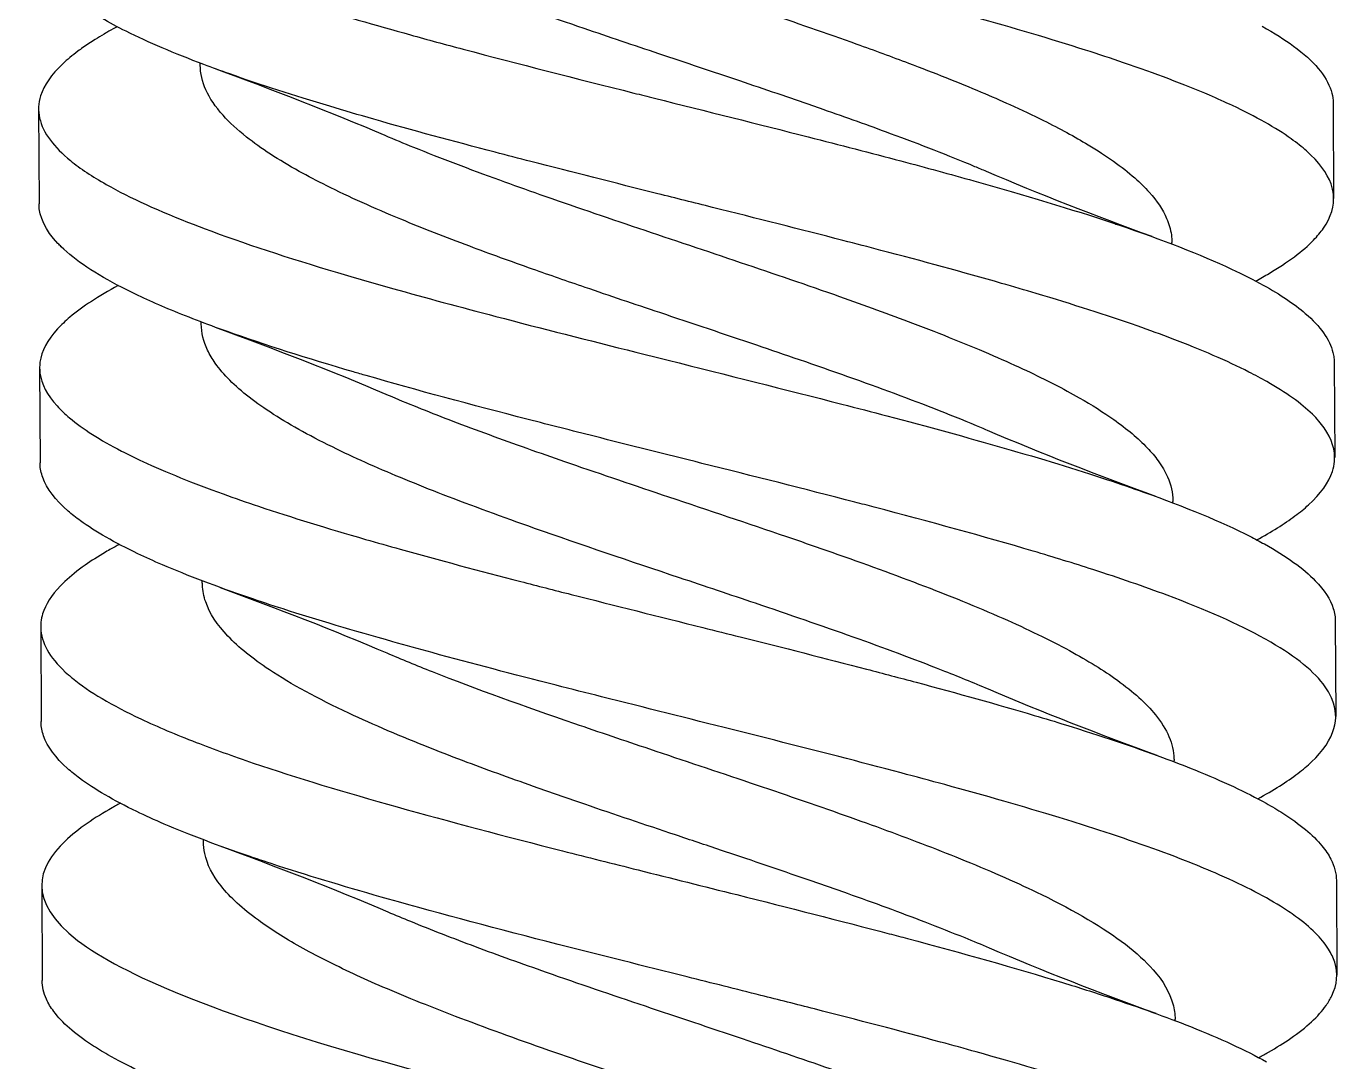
# Model space of a CAD drawing. Header units: millimetres. Extents: x 129 to 6329, y 33 to 3553.
# Drawn here: x 4321.08 to 4341.36, y 2847.15 to 2863.15 of the extents above; entities that cross this region are included whole.
import ezdxf

# ---------------------------------------------------------------- set-up
doc = ezdxf.new("R2010")
doc.units = ezdxf.units.MM
doc.layers.add('vistasIsometricas', color=255, linetype='Continuous')

msp = doc.modelspace()

# ---------------------------------------------------------------- linework, layer by layer
at = {"layer": 'vistasIsometricas', "extrusion": (-0.004614, 0.999989, 7.66e-14)}
for p, q in [((4323.769, 2862.553), (4323.769, 2862.583)), ((4341.272, 2861.954), (4341.278, 2860.49)), ((4321.272, 2861.873), (4321.278, 2860.409)), ((4338.78, 2859.788), (4338.78, 2859.81)), ((4323.785, 2858.553), (4323.785, 2858.583)), ((4341.288, 2857.954), (4341.294, 2856.49)), ((4321.288, 2857.873), (4321.294, 2856.409)), ((4338.796, 2855.788), (4338.796, 2855.81)), ((4323.801, 2854.553), (4323.801, 2854.583)), ((4321.304, 2853.873), (4321.31, 2852.409)), ((4341.304, 2853.954), (4341.31, 2852.49)), ((4338.813, 2851.788), (4338.812, 2851.81)), ((4323.817, 2850.553), (4323.817, 2850.583)), ((4321.32, 2849.873), (4321.326, 2848.409)), ((4341.32, 2849.954), (4341.326, 2848.49)), ((4338.829, 2847.788), (4338.829, 2847.81))]:
    msp.add_line(p, q, dxfattribs=at)
at = {"layer": 'vistasIsometricas'}
for points, knots in [([(4340.074, 2859.217), (4340.146, 2859.256), (4340.215, 2859.295), (4340.572, 2859.506), (4340.802, 2859.677), (4341.027, 2859.91), (4341.078, 2859.971), (4341.239, 2860.205), (4341.291, 2860.378), (4341.269, 2860.605), (4341.257, 2860.661), (4341.177, 2860.886), (4341.051, 2861.056), (4340.789, 2861.288), (4340.71, 2861.351), (4340.382, 2861.585), (4340.077, 2861.756), (4339.601, 2861.98), (4339.483, 2862.033), (4338.968, 2862.254), (4338.523, 2862.422), (4337.842, 2862.655), (4337.645, 2862.72), (4336.908, 2862.955), (4336.331, 2863.126), (4335.545, 2863.346), (4335.366, 2863.396), (4334.573, 2863.612), (4333.939, 2863.778), (4333.022, 2864.012), (4332.752, 2864.081), (4331.805, 2864.32), (4331.122, 2864.49), (4330.246, 2864.71), (4330.05, 2864.759), (4329.189, 2864.977), (4328.535, 2865.145), (4327.681, 2865.372), (4327.463, 2865.431), (4326.63, 2865.658), (4326.041, 2865.827), (4325.307, 2866.052), (4325.129, 2866.108), (4324.434, 2866.332), (4323.956, 2866.501), (4323.378, 2866.729), (4323.234, 2866.789), (4322.705, 2867.019), (4322.37, 2867.188), (4322.009, 2867.414), (4321.928, 2867.469), (4321.623, 2867.694), (4321.457, 2867.863), (4321.321, 2868.094), (4321.293, 2868.156), (4321.256, 2868.281), (4321.246, 2868.345), (4321.246, 2868.409)], [4.366372, 4.366372, 4.366372, 4.366372, 4.389789, 4.389789, 4.49353, 4.49353, 4.530519, 4.530519, 4.635055, 4.635055, 4.66866, 4.66866, 4.772145, 4.772145, 4.81021, 4.81021, 4.915014, 4.915014, 4.947392, 4.947392, 5.050469, 5.050469, 5.090282, 5.090282, 5.195417, 5.195417, 5.22603, 5.22603, 5.32855, 5.32855, 5.370821, 5.370821, 5.476152, 5.476152, 5.506702, 5.506702, 5.610625, 5.610625, 5.646853, 5.646853, 5.751175, 5.751175, 5.785712, 5.785712, 5.889508, 5.889508, 5.926272, 5.926272, 6.030747, 6.030747, 6.064624, 6.064624, 6.168201, 6.168201, 6.205884, 6.205884, 6.244895, 6.244895, 6.244895, 6.244895]), ([(4322.342, 2867.076), (4322.307, 2867.056), (4322.266, 2867.032), (4322.229, 2867.01), (4322.193, 2866.989), (4322.157, 2866.967), (4322.123, 2866.945), (4322.098, 2866.929), (4322.073, 2866.914), (4322.049, 2866.898), (4322.007, 2866.87), (4321.966, 2866.842), (4321.927, 2866.815), (4321.805, 2866.728), (4321.699, 2866.641), (4321.609, 2866.555), (4321.49, 2866.439), (4321.4, 2866.323), (4321.341, 2866.208), (4321.312, 2866.151), (4321.29, 2866.095), (4321.276, 2866.038), (4321.233, 2865.865), (4321.259, 2865.693), (4321.353, 2865.521), (4321.446, 2865.353), (4321.605, 2865.184), (4321.825, 2865.017), (4321.904, 2864.957), (4321.991, 2864.897), (4322.085, 2864.837), (4322.446, 2864.609), (4322.918, 2864.382), (4323.483, 2864.156), (4323.604, 2864.108), (4323.728, 2864.06), (4323.857, 2864.012), (4324.336, 2863.832), (4324.87, 2863.654), (4325.446, 2863.476), (4325.941, 2863.324), (4326.467, 2863.172), (4327.015, 2863.02), (4327.282, 2862.946), (4327.555, 2862.872), (4327.833, 2862.798), (4328.683, 2862.572), (4329.572, 2862.346), (4330.468, 2862.121), (4330.574, 2862.094), (4330.68, 2862.068), (4330.785, 2862.041), (4331.583, 2861.841), (4332.383, 2861.642), (4333.162, 2861.443), (4333.648, 2861.319), (4334.126, 2861.195), (4334.592, 2861.072), (4334.977, 2860.969), (4335.354, 2860.867), (4335.719, 2860.764), (4336.5, 2860.546), (4337.227, 2860.327), (4337.878, 2860.109), (4337.903, 2860.101), (4337.928, 2860.093), (4337.953, 2860.084), (4338.628, 2859.856), (4339.217, 2859.629), (4339.702, 2859.401), (4339.879, 2859.319), (4340.043, 2859.236), (4340.191, 2859.153)], [0.7619479, 0.7619479, 0.7619479, 0.7619479, 0.76203415, 0.76203415, 0.76203415, 0.76212041, 0.76212041, 0.76212041, 0.76218272, 0.76218272, 0.76218272, 0.76229292, 0.76229292, 0.76229292, 0.76263795, 0.76263795, 0.76263795, 0.7630999, 0.7630999, 0.7630999, 0.76332799, 0.76332799, 0.76332799, 0.76402319, 0.76402319, 0.76402319, 0.76470809, 0.76470809, 0.76470809, 0.7649527, 0.7649527, 0.7649527, 0.76588857, 0.76588857, 0.76588857, 0.76608819, 0.76608819, 0.76608819, 0.76683093, 0.76683093, 0.76683093, 0.76746828, 0.76746828, 0.76746828, 0.76777993, 0.76777993, 0.76777993, 0.76873568, 0.76873568, 0.76873568, 0.76884838, 0.76884838, 0.76884838, 0.76969835, 0.76969835, 0.76969835, 0.77022847, 0.77022847, 0.77022847, 0.7706681, 0.7706681, 0.7706681, 0.77160857, 0.77160857, 0.77160857, 0.77164506, 0.77164506, 0.77164506, 0.77262941, 0.77262941, 0.77262941, 0.77298867, 0.77298867, 0.77298867, 0.77298867]), ([(4335.914, 2860.908), (4335.856, 2860.933), (4335.797, 2860.958), (4335.33, 2861.153), (4334.893, 2861.323), (4334.098, 2861.617), (4333.75, 2861.741), (4333.16, 2861.948), (4332.922, 2862.03), (4332.491, 2862.177), (4332.299, 2862.242), (4331.69, 2862.447), (4331.271, 2862.587), (4330.466, 2862.857), (4330.08, 2862.987), (4329.187, 2863.293), (4328.686, 2863.469), (4327.731, 2863.819), (4327.28, 2863.993), (4326.681, 2864.241), (4326.508, 2864.315), (4325.961, 2864.558), (4325.614, 2864.727), (4325.08, 2865.022), (4324.876, 2865.147), (4324.576, 2865.356), (4324.467, 2865.439), (4324.289, 2865.59), (4324.217, 2865.658), (4323.983, 2865.903), (4323.867, 2866.08), (4323.771, 2866.356), (4323.753, 2866.455), (4323.753, 2866.553)], [-6.5957254, -6.5957254, -6.5957254, -6.5957254, -6.5839292, -6.5839292, -6.5038643, -6.5038643, -6.4451874, -6.4451874, -6.4064989, -6.4064989, -6.3757771, -6.3757771, -6.3095891, -6.3095891, -6.2481624, -6.2481624, -6.1650285, -6.1650285, -6.0828436, -6.0828436, -6.0479936, -6.0479936, -5.9681535, -5.9681535, -5.9092534, -5.9092534, -5.87018, -5.87018, -5.8383419, -5.8383419, -5.7551249, -5.7551249, -5.7090554, -5.7090554, -5.7090554, -5.7090554]), ([(4326.603, 2865.469), (4327.153, 2865.234), (4327.76, 2865), (4328.767, 2864.636), (4329.137, 2864.506), (4329.999, 2864.209), (4330.494, 2864.042), (4331.485, 2863.71), (4331.977, 2863.546), (4332.957, 2863.213), (4333.441, 2863.046), (4334.184, 2862.78), (4334.451, 2862.681), (4335.105, 2862.434), (4335.48, 2862.286), (4335.985, 2862.072), (4336.133, 2862.007), (4336.458, 2861.861), (4336.631, 2861.779), (4337.047, 2861.572), (4337.277, 2861.447), (4337.769, 2861.151), (4338.01, 2860.981), (4338.289, 2860.736), (4338.364, 2860.662), (4338.55, 2860.453), (4338.639, 2860.319), (4338.735, 2860.1), (4338.759, 2860.015), (4338.777, 2859.89), (4338.78, 2859.85), (4338.78, 2859.81)], [-23.7337635, -23.7337635, -23.7337635, -23.7337635, -23.6229273, -23.6229273, -23.5615558, -23.5615558, -23.4826661, -23.4826661, -23.4047775, -23.4047775, -23.3256676, -23.3256676, -23.2793512, -23.2793512, -23.2092394, -23.2092394, -23.1788558, -23.1788558, -23.1402876, -23.1402876, -23.0816828, -23.0816828, -23.0015683, -23.0015683, -22.9669411, -22.9669411, -22.9042332, -22.9042332, -22.8646755, -22.8646755, -22.8459105, -22.8459105, -22.8459105, -22.8459105]), ([(4340.09, 2855.217), (4340.318, 2855.34), (4340.515, 2855.463), (4340.757, 2855.643), (4340.827, 2855.7), (4341.079, 2855.93), (4341.203, 2856.102), (4341.276, 2856.326), (4341.286, 2856.377), (4341.307, 2856.601), (4341.253, 2856.774), (4341.081, 2857.018), (4341.021, 2857.088), (4340.776, 2857.326), (4340.541, 2857.494), (4340.159, 2857.711), (4340.067, 2857.76), (4339.632, 2857.982), (4339.234, 2858.153), (4338.612, 2858.39), (4338.432, 2858.456), (4337.767, 2858.689), (4337.244, 2858.856), (4336.508, 2859.076), (4336.33, 2859.128), (4335.556, 2859.351), (4334.931, 2859.52), (4334.091, 2859.741), (4333.895, 2859.792), (4333.037, 2860.014), (4332.361, 2860.184), (4331.4, 2860.425), (4331.118, 2860.495), (4330.177, 2860.731), (4329.521, 2860.896), (4328.692, 2861.11), (4328.508, 2861.158), (4327.674, 2861.376), (4327.045, 2861.546), (4326.217, 2861.783), (4325.991, 2861.849), (4325.215, 2862.083), (4324.697, 2862.249), (4324.088, 2862.464), (4323.954, 2862.513), (4323.37, 2862.733), (4322.968, 2862.903), (4322.49, 2863.142), (4322.365, 2863.21), (4321.962, 2863.445), (4321.734, 2863.612), (4321.521, 2863.831), (4321.477, 2863.882), (4321.322, 2864.092), (4321.262, 2864.25), (4321.262, 2864.409)], [2.743957, 2.743957, 2.743957, 2.743957, 2.818221, 2.818221, 2.852655, 2.852655, 2.956995, 2.956995, 2.987886, 2.987886, 3.093208, 3.093208, 3.135933, 3.135933, 3.238348, 3.238348, 3.268613, 3.268613, 3.373794, 3.373794, 3.41399, 3.41399, 3.516973, 3.516973, 3.549082, 3.549082, 3.653935, 3.653935, 3.685376, 3.685376, 3.790668, 3.790668, 3.834137, 3.834137, 3.93639, 3.93639, 3.966057, 3.966057, 4.071312, 4.071312, 4.112203, 4.112203, 4.215027, 4.215027, 4.244901, 4.244901, 4.350194, 4.350194, 4.39158, 4.39158, 4.494291, 4.494291, 4.525554, 4.525554, 4.622424, 4.622424, 4.622424, 4.622424]), ([(4322.359, 2863.076), (4322.342, 2863.066), (4322.308, 2863.047), (4322.284, 2863.033), (4322.237, 2863.005), (4322.191, 2862.978), (4322.147, 2862.95), (4322.08, 2862.908), (4322.017, 2862.867), (4321.957, 2862.825), (4321.93, 2862.805), (4321.903, 2862.786), (4321.877, 2862.767), (4321.791, 2862.703), (4321.714, 2862.638), (4321.645, 2862.574), (4321.47, 2862.408), (4321.355, 2862.243), (4321.303, 2862.078), (4321.232, 2861.848), (4321.283, 2861.62), (4321.454, 2861.391), (4321.532, 2861.287), (4321.636, 2861.182), (4321.764, 2861.078), (4321.915, 2860.954), (4322.1, 2860.831), (4322.318, 2860.708), (4322.683, 2860.501), (4323.14, 2860.294), (4323.673, 2860.088), (4323.725, 2860.067), (4323.779, 2860.047), (4323.832, 2860.027), (4324.435, 2859.8), (4325.128, 2859.574), (4325.888, 2859.348), (4326.164, 2859.266), (4326.449, 2859.183), (4326.74, 2859.101), (4327.252, 2858.957), (4327.787, 2858.814), (4328.336, 2858.67), (4329.039, 2858.485), (4329.766, 2858.301), (4330.499, 2858.117), (4330.665, 2858.075), (4330.831, 2858.034), (4330.998, 2857.992), (4331.899, 2857.766), (4332.804, 2857.54), (4333.68, 2857.314), (4333.915, 2857.254), (4334.148, 2857.193), (4334.378, 2857.132), (4335.006, 2856.967), (4335.614, 2856.801), (4336.19, 2856.635), (4336.757, 2856.472), (4337.292, 2856.309), (4337.787, 2856.145), (4337.979, 2856.082), (4338.164, 2856.018), (4338.343, 2855.955), (4338.983, 2855.727), (4339.537, 2855.5), (4339.985, 2855.272), (4340.062, 2855.232), (4340.137, 2855.192), (4340.208, 2855.153)], [0.76772823, 0.76772823, 0.76772823, 0.76772823, 0.76778997, 0.76778997, 0.76778997, 0.76790886, 0.76790886, 0.76790886, 0.7680895, 0.7680895, 0.7680895, 0.76817293, 0.76817293, 0.76817293, 0.76845077, 0.76845077, 0.76845077, 0.7691678, 0.7691678, 0.7691678, 0.77016267, 0.77016267, 0.77016267, 0.7706184, 0.7706184, 0.7706184, 0.77115756, 0.77115756, 0.77115756, 0.77206349, 0.77206349, 0.77206349, 0.77215243, 0.77215243, 0.77215243, 0.77314729, 0.77314729, 0.77314729, 0.77350858, 0.77350858, 0.77350858, 0.77414219, 0.77414219, 0.77414219, 0.77495366, 0.77495366, 0.77495366, 0.77513706, 0.77513706, 0.77513706, 0.77613193, 0.77613193, 0.77613193, 0.77639875, 0.77639875, 0.77639875, 0.77712681, 0.77712681, 0.77712681, 0.77784384, 0.77784384, 0.77784384, 0.77812169, 0.77812169, 0.77812169, 0.77911656, 0.77911656, 0.77911656, 0.77928892, 0.77928892, 0.77928892, 0.77928892]), ([(4340.175, 2863.153), (4340.36, 2863.05), (4340.521, 2862.948), (4340.659, 2862.846), (4340.973, 2862.615), (4341.166, 2862.386), (4341.238, 2862.159), (4341.255, 2862.108), (4341.265, 2862.058), (4341.269, 2862.007), (4341.271, 2861.99), (4341.271, 2861.972), (4341.271, 2861.954)], [0.766229317, 0.766229317, 0.766229317, 0.766229317, 0.766661411, 0.766661411, 0.766661411, 0.76764338, 0.76764338, 0.76764338, 0.767861769, 0.767861769, 0.767861769, 0.767939488, 0.767939488, 0.767939488, 0.767939488]), ([(4335.93, 2856.908), (4335.9, 2856.921), (4335.869, 2856.934), (4335.42, 2857.124), (4334.969, 2857.3), (4334.024, 2857.651), (4333.533, 2857.824), (4332.809, 2858.074), (4332.588, 2858.149), (4331.87, 2858.392), (4331.368, 2858.56), (4330.48, 2858.858), (4330.095, 2858.988), (4329.44, 2859.212), (4329.169, 2859.306), (4328.569, 2859.518), (4328.245, 2859.635), (4327.56, 2859.892), (4327.205, 2860.031), (4326.453, 2860.342), (4326.069, 2860.515), (4325.574, 2860.762), (4325.432, 2860.836), (4324.98, 2861.087), (4324.707, 2861.264), (4324.342, 2861.553), (4324.221, 2861.665), (4324.004, 2861.907), (4323.915, 2862.038), (4323.799, 2862.297), (4323.77, 2862.425), (4323.769, 2862.553)], [-7.2987774, -7.2987774, -7.2987774, -7.2987774, -7.2926549, -7.2926549, -7.2094223, -7.2094223, -7.1272927, -7.1272927, -7.0917702, -7.0917702, -7.0124413, -7.0124413, -6.9510861, -6.9510861, -6.9065616, -6.9065616, -6.8511302, -6.8511302, -6.7855062, -6.7855062, -6.7041085, -6.7041085, -6.6690819, -6.6690819, -6.5858379, -6.5858379, -6.5333111, -6.5333111, -6.4721002, -6.4721002, -6.4120132, -6.4120132, -6.4120132, -6.4120132]), ([(4326.619, 2861.469), (4326.764, 2861.407), (4326.913, 2861.345), (4327.482, 2861.115), (4327.926, 2860.947), (4328.595, 2860.704), (4328.804, 2860.629), (4329.512, 2860.38), (4330.022, 2860.207), (4331.062, 2859.857), (4331.588, 2859.681), (4332.632, 2859.329), (4333.146, 2859.154), (4334.032, 2858.841), (4334.41, 2858.704), (4335.215, 2858.398), (4335.633, 2858.231), (4336.198, 2857.986), (4336.369, 2857.909), (4336.83, 2857.692), (4337.103, 2857.552), (4337.545, 2857.3), (4337.722, 2857.188), (4338.087, 2856.931), (4338.26, 2856.785), (4338.463, 2856.572), (4338.519, 2856.505), (4338.626, 2856.356), (4338.674, 2856.274), (4338.766, 2856.067), (4338.795, 2855.942), (4338.796, 2855.815), (4338.796, 2855.812), (4338.796, 2855.81)], [-21.8655707, -21.8655707, -21.8655707, -21.8655707, -21.8363517, -21.8363517, -21.7568167, -21.7568167, -21.7216193, -21.7216193, -21.6394574, -21.6394574, -21.5563433, -21.5563433, -21.4733467, -21.4733467, -21.4086266, -21.4086266, -21.3295167, -21.3295167, -21.2934316, -21.2934316, -21.2274943, -21.2274943, -21.1751165, -21.1751165, -21.106799, -21.106799, -21.0754372, -21.0754372, -21.0372933, -21.0372933, -20.9789479, -20.9789479, -20.9778227, -20.9778227, -20.9778227, -20.9778227]), ([(4340.214, 2853.689), (4339.807, 2853.915), (4339.297, 2854.139), (4338.704, 2854.361), (4338.35, 2854.494), (4337.966, 2854.626), (4337.558, 2854.758), (4337.263, 2854.853), (4336.955, 2854.948), (4336.637, 2855.042), (4335.869, 2855.27), (4335.04, 2855.497), (4334.182, 2855.721), (4334.082, 2855.748), (4333.982, 2855.774), (4333.882, 2855.8), (4333.106, 2856.001), (4332.31, 2856.201), (4331.517, 2856.399), (4330.959, 2856.539), (4330.402, 2856.678), (4329.855, 2856.817), (4329.511, 2856.904), (4329.171, 2856.99), (4328.836, 2857.077), (4327.955, 2857.304), (4327.112, 2857.53), (4326.334, 2857.755), (4326.267, 2857.774), (4326.201, 2857.793), (4326.136, 2857.812), (4325.423, 2858.021), (4324.769, 2858.228), (4324.191, 2858.434), (4323.858, 2858.552), (4323.551, 2858.67), (4323.27, 2858.788), (4323.011, 2858.897), (4322.775, 2859.006), (4322.564, 2859.114), (4322.152, 2859.326), (4321.835, 2859.537), (4321.621, 2859.746), (4321.603, 2859.763), (4321.586, 2859.78), (4321.57, 2859.797), (4321.376, 2860.002), (4321.279, 2860.206), (4321.278, 2860.409)], [0.2177139, 0.2177139, 0.2177139, 0.2177139, 0.2186871, 0.2186871, 0.2186871, 0.21926916, 0.21926916, 0.21926916, 0.21968988, 0.21968988, 0.21968988, 0.22070636, 0.22070636, 0.22070636, 0.22082442, 0.22082442, 0.22082442, 0.22173716, 0.22173716, 0.22173716, 0.22237969, 0.22237969, 0.22237969, 0.22278289, 0.22278289, 0.22278289, 0.22384419, 0.22384419, 0.22384419, 0.22393495, 0.22393495, 0.22393495, 0.22492181, 0.22492181, 0.22492181, 0.22549021, 0.22549021, 0.22549021, 0.22601653, 0.22601653, 0.22601653, 0.22704547, 0.22704547, 0.22704547, 0.22712915, 0.22712915, 0.22712915, 0.22813828, 0.22813828, 0.22813828, 0.22813828]), ([(4322.502, 2859.146), (4322.199, 2858.983), (4321.949, 2858.821), (4321.684, 2858.598), (4321.621, 2858.537), (4321.408, 2858.305), (4321.316, 2858.133), (4321.286, 2857.906), (4321.286, 2857.85), (4321.314, 2857.625), (4321.403, 2857.456), (4321.613, 2857.225), (4321.678, 2857.163), (4321.954, 2856.931), (4322.223, 2856.76), (4322.655, 2856.536), (4322.765, 2856.483), (4323.241, 2856.261), (4323.657, 2856.094), (4324.299, 2855.862), (4324.482, 2855.799), (4325.18, 2855.565), (4325.733, 2855.395), (4326.498, 2855.174), (4326.677, 2855.124), (4327.454, 2854.906), (4328.077, 2854.74), (4328.977, 2854.507), (4329.237, 2854.44), (4330.17, 2854.203), (4330.85, 2854.033), (4331.723, 2853.814), (4331.916, 2853.766), (4332.77, 2853.552), (4333.424, 2853.386), (4334.321, 2853.152), (4334.577, 2853.084), (4335.467, 2852.846), (4336.078, 2852.676), (4336.818, 2852.456), (4336.979, 2852.407), (4337.68, 2852.19), (4338.182, 2852.022), (4338.81, 2851.79), (4338.976, 2851.726), (4339.559, 2851.49), (4339.927, 2851.319), (4340.326, 2851.096), (4340.411, 2851.045), (4340.755, 2850.826), (4340.958, 2850.658), (4341.154, 2850.421), (4341.2, 2850.352), (4341.291, 2850.174), (4341.32, 2850.064), (4341.32, 2849.954)], [14.582952, 14.582952, 14.582952, 14.582952, 14.681463, 14.681463, 14.718165, 14.718165, 14.822611, 14.822611, 14.856552, 14.856552, 14.960139, 14.960139, 14.997721, 14.997721, 15.102399, 15.102399, 15.135307, 15.135307, 15.238548, 15.238548, 15.277596, 15.277596, 15.382592, 15.382592, 15.413935, 15.413935, 15.516666, 15.516666, 15.557933, 15.557933, 15.663215, 15.663215, 15.692998, 15.692998, 15.795649, 15.795649, 15.837277, 15.837277, 15.942579, 15.942579, 15.97264, 15.97264, 16.075801, 16.075801, 16.1152, 16.1152, 16.220258, 16.220258, 16.251256, 16.251256, 16.353881, 16.353881, 16.395625, 16.395625, 16.462428, 16.462428, 16.462428, 16.462428]), ([(4340.191, 2859.153), (4340.453, 2859.007), (4340.671, 2858.862), (4340.84, 2858.716), (4341.075, 2858.514), (4341.218, 2858.313), (4341.268, 2858.112), (4341.275, 2858.084), (4341.28, 2858.056), (4341.283, 2858.028), (4341.286, 2858.003), (4341.288, 2857.978), (4341.288, 2857.954)], [0.772988665, 0.772988665, 0.772988665, 0.772988665, 0.773621341, 0.773621341, 0.773621341, 0.774498748, 0.774498748, 0.774498748, 0.774620986, 0.774620986, 0.774620986, 0.774728713, 0.774728713, 0.774728713, 0.774728713]), ([(4335.946, 2852.908), (4335.715, 2853.007), (4335.473, 2853.105), (4334.791, 2853.374), (4334.333, 2853.544), (4333.369, 2853.888), (4332.862, 2854.062), (4331.958, 2854.368), (4331.566, 2854.499), (4330.412, 2854.886), (4329.657, 2855.139), (4328.443, 2855.568), (4327.97, 2855.741), (4327.32, 2855.993), (4327.124, 2856.071), (4326.555, 2856.306), (4326.203, 2856.461), (4325.693, 2856.709), (4325.516, 2856.8), (4325.029, 2857.067), (4324.753, 2857.244), (4324.301, 2857.595), (4324.125, 2857.77), (4323.954, 2858.013), (4323.915, 2858.08), (4323.818, 2858.282), (4323.786, 2858.418), (4323.785, 2858.553)], [-6.6762732, -6.6762732, -6.6762732, -6.6762732, -6.6297392, -6.6297392, -6.5496916, -6.5496916, -6.4674137, -6.4674137, -6.4052786, -6.4052786, -6.2848814, -6.2848814, -6.202932, -6.202932, -6.1659534, -6.1659534, -6.0924653, -6.0924653, -6.0495015, -6.0495015, -5.9664804, -5.9664804, -5.8842857, -5.8842857, -5.8528188, -5.8528188, -5.7893791, -5.7893791, -5.7893791, -5.7893791]), ([(4326.635, 2857.469), (4326.681, 2857.45), (4326.727, 2857.43), (4327.079, 2857.282), (4327.4, 2857.155), (4328.106, 2856.886), (4328.492, 2856.746), (4329.081, 2856.537), (4329.275, 2856.47), (4329.973, 2856.229), (4330.486, 2856.056), (4331.615, 2855.677), (4332.227, 2855.473), (4333.03, 2855.198), (4333.233, 2855.128), (4333.932, 2854.883), (4334.414, 2854.709), (4335.333, 2854.358), (4335.767, 2854.183), (4336.545, 2853.839), (4336.89, 2853.672), (4337.477, 2853.353), (4337.725, 2853.201), (4338.183, 2852.87), (4338.38, 2852.693), (4338.707, 2852.289), (4338.804, 2852.064), (4338.812, 2851.828), (4338.812, 2851.819), (4338.812, 2851.81)], [-22.4900842, -22.4900842, -22.4900842, -22.4900842, -22.4808285, -22.4808285, -22.4204985, -22.4204985, -22.3540809, -22.3540809, -22.3221238, -22.3221238, -22.2402592, -22.2402592, -22.1434698, -22.1434698, -22.1103935, -22.1103935, -22.0281445, -22.0281445, -21.945126, -21.945126, -21.8666148, -21.8666148, -21.7951125, -21.7951125, -21.7118507, -21.7118507, -21.6064219, -21.6064219, -21.602109, -21.602109, -21.602109, -21.602109]), ([(4340.122, 2847.217), (4340.173, 2847.245), (4340.223, 2847.272), (4340.396, 2847.372), (4340.511, 2847.444), (4340.859, 2847.685), (4341.043, 2847.854), (4341.196, 2848.073), (4341.226, 2848.122), (4341.333, 2848.345), (4341.348, 2848.518), (4341.273, 2848.759), (4341.241, 2848.826), (4341.094, 2849.062), (4340.924, 2849.23), (4340.619, 2849.451), (4340.541, 2849.503), (4340.181, 2849.727), (4339.843, 2849.898), (4339.301, 2850.133), (4339.148, 2850.196), (4338.558, 2850.427), (4338.078, 2850.595), (4337.388, 2850.817), (4337.216, 2850.871), (4336.486, 2851.096), (4335.893, 2851.265), (4335.049, 2851.495), (4334.824, 2851.556), (4333.963, 2851.785), (4333.309, 2851.952), (4332.426, 2852.175), (4332.207, 2852.231), (4331.313, 2852.455), (4330.636, 2852.624), (4329.733, 2852.852), (4329.499, 2852.911), (4328.61, 2853.138), (4327.968, 2853.306), (4327.145, 2853.53), (4326.943, 2853.587), (4326.143, 2853.812), (4325.575, 2853.98), (4324.866, 2854.208), (4324.689, 2854.267), (4324.024, 2854.494), (4323.577, 2854.663), (4323.051, 2854.889), (4322.925, 2854.946), (4322.45, 2855.172), (4322.152, 2855.342), (4321.849, 2855.562), (4321.785, 2855.612), (4321.529, 2855.835), (4321.398, 2856.007), (4321.311, 2856.249), (4321.297, 2856.319), (4321.294, 2856.396), (4321.294, 2856.402), (4321.294, 2856.409)], [1.122017, 1.122017, 1.122017, 1.122017, 1.138714, 1.138714, 1.182033, 1.182033, 1.284321, 1.284321, 1.314113, 1.314113, 1.419356, 1.419356, 1.460099, 1.460099, 1.562959, 1.562959, 1.594683, 1.594683, 1.699615, 1.699615, 1.738296, 1.738296, 1.841633, 1.841633, 1.874804, 1.874804, 1.979432, 1.979432, 2.016793, 2.016793, 2.120441, 2.120441, 2.154548, 2.154548, 2.258965, 2.258965, 2.29554, 2.29554, 2.399375, 2.399375, 2.43405, 2.43405, 2.538335, 2.538335, 2.574453, 2.574453, 2.678396, 2.678396, 2.713409, 2.713409, 2.817614, 2.817614, 2.848389, 2.848389, 2.953713, 2.953713, 2.996283, 2.996283, 3.000451, 3.000451, 3.000451, 3.000451]), ([(4322.391, 2855.076), (4322.37, 2855.064), (4322.334, 2855.044), (4322.306, 2855.027), (4322.191, 2854.96), (4322.085, 2854.892), (4321.989, 2854.825), (4321.87, 2854.741), (4321.766, 2854.658), (4321.678, 2854.574), (4321.653, 2854.551), (4321.63, 2854.528), (4321.608, 2854.505), (4321.47, 2854.361), (4321.378, 2854.217), (4321.334, 2854.074), (4321.308, 2853.988), (4321.299, 2853.902), (4321.307, 2853.817), (4321.328, 2853.588), (4321.471, 2853.359), (4321.732, 2853.132), (4321.753, 2853.114), (4321.774, 2853.096), (4321.796, 2853.078), (4322.053, 2852.868), (4322.409, 2852.658), (4322.853, 2852.449), (4323.109, 2852.328), (4323.394, 2852.208), (4323.705, 2852.088), (4323.98, 2851.981), (4324.275, 2851.875), (4324.589, 2851.769), (4325.257, 2851.542), (4326.007, 2851.316), (4326.813, 2851.09), (4327.618, 2850.864), (4328.479, 2850.638), (4329.364, 2850.412), (4329.749, 2850.314), (4330.14, 2850.216), (4330.532, 2850.117), (4331.039, 2849.99), (4331.549, 2849.862), (4332.057, 2849.735), (4332.856, 2849.534), (4333.648, 2849.333), (4334.41, 2849.132), (4334.506, 2849.107), (4334.602, 2849.082), (4334.696, 2849.057), (4335.546, 2848.83), (4336.354, 2848.604), (4337.091, 2848.377), (4337.342, 2848.3), (4337.585, 2848.222), (4337.819, 2848.145), (4338.272, 2847.995), (4338.69, 2847.846), (4339.067, 2847.696), (4339.52, 2847.515), (4339.914, 2847.334), (4340.24, 2847.153)], [0.77928893, 0.77928893, 0.77928893, 0.77928893, 0.77935857, 0.77935857, 0.77935857, 0.7796502, 0.7796502, 0.7796502, 0.78001147, 0.78001147, 0.78001147, 0.78011149, 0.78011149, 0.78011149, 0.78073402, 0.78073402, 0.78073402, 0.78110637, 0.78110637, 0.78110637, 0.78210123, 0.78210123, 0.78210123, 0.7821791, 0.7821791, 0.7821791, 0.7830961, 0.7830961, 0.7830961, 0.78362419, 0.78362419, 0.78362419, 0.78409099, 0.78409099, 0.78409099, 0.78508585, 0.78508585, 0.78508585, 0.78608072, 0.78608072, 0.78608072, 0.78651436, 0.78651436, 0.78651436, 0.78707562, 0.78707562, 0.78707562, 0.78795945, 0.78795945, 0.78795945, 0.78807048, 0.78807048, 0.78807048, 0.78906535, 0.78906535, 0.78906535, 0.78940453, 0.78940453, 0.78940453, 0.79006024, 0.79006024, 0.79006024, 0.79084962, 0.79084962, 0.79084962, 0.79084962]), ([(4340.208, 2855.153), (4340.547, 2854.964), (4340.812, 2854.775), (4340.995, 2854.586), (4341.134, 2854.442), (4341.227, 2854.299), (4341.272, 2854.155), (4341.293, 2854.088), (4341.304, 2854.021), (4341.304, 2853.954)], [0.779288925, 0.779288925, 0.779288925, 0.779288925, 0.780111446, 0.780111446, 0.780111446, 0.78073401, 0.78073401, 0.78073401, 0.781024149, 0.781024149, 0.781024149, 0.781024149]), ([(4335.962, 2848.908), (4335.839, 2848.961), (4335.713, 2849.013), (4335.384, 2849.147), (4335.178, 2849.229), (4334.584, 2849.457), (4334.184, 2849.604), (4333.535, 2849.834), (4333.296, 2849.917), (4332.644, 2850.142), (4332.227, 2850.283), (4331.575, 2850.502), (4331.343, 2850.579), (4330.64, 2850.815), (4330.17, 2850.973), (4329.466, 2851.214), (4329.226, 2851.298), (4328.613, 2851.514), (4328.247, 2851.646), (4327.7, 2851.852), (4327.51, 2851.925), (4326.87, 2852.179), (4326.447, 2852.358), (4325.587, 2852.762), (4325.175, 2852.985), (4324.577, 2853.382), (4324.362, 2853.555), (4324.03, 2853.905), (4323.914, 2854.081), (4323.823, 2854.345), (4323.806, 2854.432), (4323.802, 2854.531), (4323.801, 2854.542), (4323.801, 2854.553)], [-8.5441003, -8.5441003, -8.5441003, -8.5441003, -8.5192968, -8.5192968, -8.4809864, -8.4809864, -8.4117682, -8.4117682, -8.3724494, -8.3724494, -8.3057683, -8.3057683, -8.2691015, -8.2691015, -8.194435, -8.194435, -8.1550652, -8.1550652, -8.092492, -8.092492, -8.0578823, -8.0578823, -7.9729809, -7.9729809, -7.867598, -7.867598, -7.7862041, -7.7862041, -7.7033653, -7.7033653, -7.6627249, -7.6627249, -7.6573942, -7.6573942, -7.6573942, -7.6573942]), ([(4340.106, 2851.217), (4340.349, 2851.348), (4340.557, 2851.479), (4340.727, 2851.609), (4340.804, 2851.668), (4340.874, 2851.727), (4340.936, 2851.786), (4341.119, 2851.959), (4341.235, 2852.131), (4341.283, 2852.302), (4341.326, 2852.451), (4341.317, 2852.6), (4341.257, 2852.748), (4341.225, 2852.829), (4341.177, 2852.91), (4341.115, 2852.991), (4340.937, 2853.222), (4340.638, 2853.45), (4340.234, 2853.677), (4340.227, 2853.681), (4340.22, 2853.685), (4340.214, 2853.689)], [0.214269566, 0.214269566, 0.214269566, 0.214269566, 0.214802923, 0.214802923, 0.214802923, 0.21504408, 0.21504408, 0.21504408, 0.215755888, 0.215755888, 0.215755888, 0.216378991, 0.216378991, 0.216378991, 0.216720607, 0.216720607, 0.216720607, 0.217697513, 0.217697513, 0.217697513, 0.217713902, 0.217713902, 0.217713902, 0.217713902]), ([(4326.651, 2853.469), (4326.875, 2853.374), (4327.108, 2853.278), (4328.03, 2852.914), (4328.772, 2852.648), (4329.93, 2852.249), (4330.318, 2852.118), (4331.227, 2851.812), (4331.749, 2851.638), (4332.764, 2851.296), (4333.254, 2851.128), (4334.166, 2850.805), (4334.587, 2850.65), (4335.194, 2850.417), (4335.393, 2850.338), (4336.012, 2850.085), (4336.407, 2849.911), (4337.288, 2849.48), (4337.725, 2849.225), (4338.231, 2848.837), (4338.375, 2848.706), (4338.645, 2848.398), (4338.747, 2848.222), (4338.817, 2847.967), (4338.828, 2847.888), (4338.829, 2847.81)], [-21.8667586, -21.8667586, -21.8667586, -21.8667586, -21.8215726, -21.8215726, -21.6951316, -21.6951316, -21.6331335, -21.6331335, -21.5507767, -21.5507767, -21.4713753, -21.4713753, -21.3984737, -21.3984737, -21.3613304, -21.3613304, -21.2794024, -21.2794024, -21.1589139, -21.1589139, -21.0975397, -21.0975397, -21.0151457, -21.0151457, -20.9785453, -20.9785453, -20.9785453, -20.9785453]), ([(4340.138, 2843.217), (4340.234, 2843.269), (4340.325, 2843.321), (4340.692, 2843.545), (4340.912, 2843.716), (4341.113, 2843.937), (4341.153, 2843.987), (4341.306, 2844.211), (4341.357, 2844.384), (4341.331, 2844.627), (4341.312, 2844.695), (4341.211, 2844.933), (4341.074, 2845.102), (4340.813, 2845.321), (4340.746, 2845.371), (4340.431, 2845.594), (4340.123, 2845.766), (4339.618, 2846.002), (4339.472, 2846.067), (4338.917, 2846.299), (4338.462, 2846.467), (4337.805, 2846.688), (4337.642, 2846.741), (4336.941, 2846.965), (4336.365, 2847.135), (4335.576, 2847.356), (4335.392, 2847.406), (4334.578, 2847.628), (4333.925, 2847.798), (4332.982, 2848.039), (4332.705, 2848.109), (4332.05, 2848.274), (4331.672, 2848.369), (4330.622, 2848.632), (4329.953, 2848.799), (4328.384, 2849.2), (4327.503, 2849.432), (4326.075, 2849.836), (4325.505, 2850.007), (4324.828, 2850.226), (4324.682, 2850.275), (4324.048, 2850.491), (4323.604, 2850.658), (4323.063, 2850.89), (4322.921, 2850.955), (4322.431, 2851.191), (4322.136, 2851.362), (4321.838, 2851.583), (4321.776, 2851.634), (4321.532, 2851.852), (4321.408, 2852.019), (4321.325, 2852.256), (4321.312, 2852.325), (4321.31, 2852.399), (4321.31, 2852.404), (4321.31, 2852.409)], [1.122264, 1.122264, 1.122264, 1.122264, 1.153597, 1.153597, 1.256995, 1.256995, 1.287196, 1.287196, 1.392512, 1.392512, 1.434328, 1.434328, 1.536945, 1.536945, 1.567899, 1.567899, 1.672972, 1.672972, 1.712426, 1.712426, 1.815582, 1.815582, 1.848214, 1.848214, 1.952959, 1.952959, 1.984262, 1.984262, 2.089566, 2.089566, 2.132851, 2.132851, 2.191399, 2.191399, 2.295151, 2.295151, 2.439162, 2.439162, 2.544471, 2.544471, 2.574501, 2.574501, 2.677613, 2.677613, 2.717264, 2.717264, 2.822371, 2.822371, 2.853135, 2.853135, 2.955698, 2.955698, 2.997766, 2.997766, 3.000862, 3.000862, 3.000862, 3.000862]), ([(4322.407, 2851.076), (4322.144, 2850.927), (4321.883, 2850.756), (4321.68, 2850.561), (4321.253, 2850.151), (4321.081, 2849.639), (4321.875, 2849.028), (4322.567, 2848.495), (4324.05, 2847.888), (4326.426, 2847.205), (4328.468, 2846.617), (4331.182, 2845.975), (4333.887, 2845.273), (4335.555, 2844.841), (4337.199, 2844.386), (4338.521, 2843.908), (4339.2, 2843.663), (4339.792, 2843.411), (4340.256, 2843.153)], [0.78506932, 0.78506932, 0.78506932, 0.78506932, 0.78694763, 0.78694763, 0.78694763, 0.79090697, 0.79090697, 0.79090697, 0.79435948, 0.79435948, 0.79435948, 0.79732742, 0.79732742, 0.79732742, 0.79915663, 0.79915663, 0.79915663, 0.80009579, 0.80009579, 0.80009579, 0.80009579]), ([(4322.535, 2851.146), (4322.509, 2851.133), (4322.485, 2851.119), (4322.46, 2851.106), (4322.451, 2851.101), (4322.442, 2851.096), (4322.433, 2851.091), (4322.424, 2851.086), (4322.41, 2851.078), (4322.407, 2851.076)], [0.7849581612, 0.7849581612, 0.7849581612, 0.7849581612, 0.7850221344, 0.7850221344, 0.7850221344, 0.7850457295, 0.7850457295, 0.7850457295, 0.7850693245, 0.7850693245, 0.7850693245, 0.7850693245]), ([(4335.978, 2844.908), (4335.81, 2844.98), (4335.636, 2845.052), (4334.9, 2845.348), (4334.298, 2845.57), (4333.164, 2845.97), (4332.648, 2846.146), (4331.663, 2846.478), (4331.198, 2846.633), (4330.231, 2846.958), (4329.732, 2847.127), (4328.743, 2847.472), (4328.256, 2847.647), (4327.368, 2847.985), (4326.965, 2848.146), (4326.433, 2848.376), (4326.281, 2848.445), (4325.834, 2848.652), (4325.559, 2848.791), (4325.068, 2849.067), (4324.853, 2849.203), (4324.424, 2849.516), (4324.231, 2849.692), (4323.958, 2850.036), (4323.874, 2850.203), (4323.824, 2850.432), (4323.818, 2850.492), (4323.817, 2850.553)], [-9.0856407, -9.0856407, -9.0856407, -9.0856407, -9.0517362, -9.0517362, -8.94645, -8.94645, -8.8631749, -8.8631749, -8.7897509, -8.7897509, -8.7097404, -8.7097404, -8.6268087, -8.6268087, -8.5505164, -8.5505164, -8.5183247, -8.5183247, -8.4526422, -8.4526422, -8.3886929, -8.3886929, -8.3056105, -8.3056105, -8.2272767, -8.2272767, -8.1988289, -8.1988289, -8.1988289, -8.1988289]), ([(4326.667, 2849.469), (4326.782, 2849.42), (4326.898, 2849.372), (4327.335, 2849.193), (4327.669, 2849.063), (4328.37, 2848.801), (4328.737, 2848.67), (4329.61, 2848.363), (4330.122, 2848.189), (4331.14, 2847.847), (4331.643, 2847.679), (4332.6, 2847.356), (4333.053, 2847.202), (4333.72, 2846.969), (4333.941, 2846.89), (4334.552, 2846.669), (4334.931, 2846.527), (4335.568, 2846.275), (4335.832, 2846.166), (4336.419, 2845.911), (4336.731, 2845.765), (4337.144, 2845.552), (4337.267, 2845.486), (4337.527, 2845.338), (4337.661, 2845.256), (4337.973, 2845.05), (4338.138, 2844.926), (4338.472, 2844.629), (4338.618, 2844.458), (4338.762, 2844.196), (4338.797, 2844.106), (4338.836, 2843.948), (4338.844, 2843.879), (4338.845, 2843.81)], [-21.2438621, -21.2438621, -21.2438621, -21.2438621, -21.2208268, -21.2208268, -21.1595224, -21.1595224, -21.0972749, -21.0972749, -21.014917, -21.014917, -20.9355427, -20.9355427, -20.8625897, -20.8625897, -20.8254619, -20.8254619, -20.758273, -20.758273, -20.7069165, -20.7069165, -20.6383204, -20.6383204, -20.6070428, -20.6070428, -20.5688732, -20.5688732, -20.5105109, -20.5105109, -20.4300378, -20.4300378, -20.3882718, -20.3882718, -20.3561565, -20.3561565, -20.3561565, -20.3561565]), ([(4340.262, 2841.689), (4340.084, 2841.788), (4339.887, 2841.886), (4339.465, 2842.078), (4339.242, 2842.172), (4338.529, 2842.451), (4337.994, 2842.636), (4337.027, 2842.942), (4336.625, 2843.062), (4336.009, 2843.239), (4335.808, 2843.296), (4334.993, 2843.522), (4334.356, 2843.69), (4333.475, 2843.917), (4333.248, 2843.975), (4332.356, 2844.202), (4331.683, 2844.37), (4330.813, 2844.588), (4330.616, 2844.637), (4329.74, 2844.858), (4329.07, 2845.028), (4328.157, 2845.267), (4327.898, 2845.335), (4327.027, 2845.57), (4326.437, 2845.736), (4325.721, 2845.95), (4325.563, 2845.998), (4324.859, 2846.217), (4324.353, 2846.388), (4323.72, 2846.625), (4323.55, 2846.692), (4322.984, 2846.926), (4322.634, 2847.093), (4322.253, 2847.312), (4322.169, 2847.363), (4321.831, 2847.586), (4321.635, 2847.757), (4321.459, 2847.993), (4321.421, 2848.056), (4321.348, 2848.217), (4321.326, 2848.313), (4321.326, 2848.409)], [0.000007, 0.000007, 0.000007, 0.000007, 0.060317, 0.060317, 0.117591, 0.117591, 0.2315, 0.2315, 0.305518, 0.305518, 0.340508, 0.340508, 0.444721, 0.444721, 0.480593, 0.480593, 0.584596, 0.584596, 0.61521, 0.61521, 0.720537, 0.720537, 0.762893, 0.762893, 0.865392, 0.865392, 0.895098, 0.895098, 1.000379, 1.000379, 1.041547, 1.041547, 1.14431, 1.14431, 1.175732, 1.175732, 1.280721, 1.280721, 1.3197, 1.3197, 1.37851, 1.37851, 1.37851, 1.37851])]:
    msp.add_open_spline(points, degree=3, knots=knots, dxfattribs=at)
for points in [[(4322.486, 2863.146), (4322.443, 2863.123), (4322.4, 2863.099), (4322.359, 2863.076)], [(4337.963, 2862.613), (4337.963, 2862.613), (4337.963, 2862.613), (4337.963, 2862.613)], [(4324.009, 2862.493), (4324.905, 2862.166), (4325.785, 2861.826), (4326.619, 2861.469)], [(4338.353, 2862.478), (4338.353, 2862.478), (4338.353, 2862.478), (4338.353, 2862.478)], [(4338.474, 2859.902), (4337.595, 2860.223), (4336.733, 2860.557), (4335.914, 2860.908)], [(4324.219, 2859.886), (4324.219, 2859.886), (4324.219, 2859.886), (4324.219, 2859.886)], [(4324.598, 2859.755), (4324.598, 2859.755), (4324.598, 2859.755), (4324.598, 2859.755)], [(4324.026, 2858.493), (4324.922, 2858.166), (4325.801, 2857.826), (4326.635, 2857.469)], [(4338.533, 2855.886), (4337.639, 2856.213), (4336.762, 2856.552), (4335.93, 2856.908)], [(4324.235, 2855.886), (4324.235, 2855.886), (4324.235, 2855.886), (4324.235, 2855.886)], [(4324.614, 2855.755), (4324.614, 2855.755), (4324.614, 2855.755), (4324.614, 2855.755)], [(4322.519, 2855.146), (4322.475, 2855.123), (4322.432, 2855.099), (4322.391, 2855.076)], [(4324.076, 2854.481), (4324.96, 2854.157), (4325.827, 2853.822), (4326.651, 2853.469)], [(4337.995, 2854.613), (4337.995, 2854.613), (4337.995, 2854.613), (4337.995, 2854.613)], [(4338.386, 2854.478), (4338.386, 2854.478), (4338.386, 2854.478), (4338.386, 2854.478)], [(4338.55, 2851.886), (4337.656, 2852.212), (4336.778, 2852.552), (4335.946, 2852.908)], [(4337.075, 2852.377), (4337.075, 2852.377), (4337.075, 2852.377), (4337.075, 2852.377)], [(4324.058, 2850.493), (4324.954, 2850.166), (4325.833, 2849.826), (4326.667, 2849.469)], [(4338.538, 2847.896), (4337.654, 2848.22), (4336.785, 2848.556), (4335.962, 2848.908)], [(4324.267, 2847.886), (4324.267, 2847.886), (4324.267, 2847.886), (4324.267, 2847.886)], [(4324.646, 2847.755), (4324.646, 2847.755), (4324.646, 2847.755), (4324.646, 2847.755)]]:
    msp.add_open_spline(points, degree=3, dxfattribs=at)

doc.saveas('drawing.dxf')
